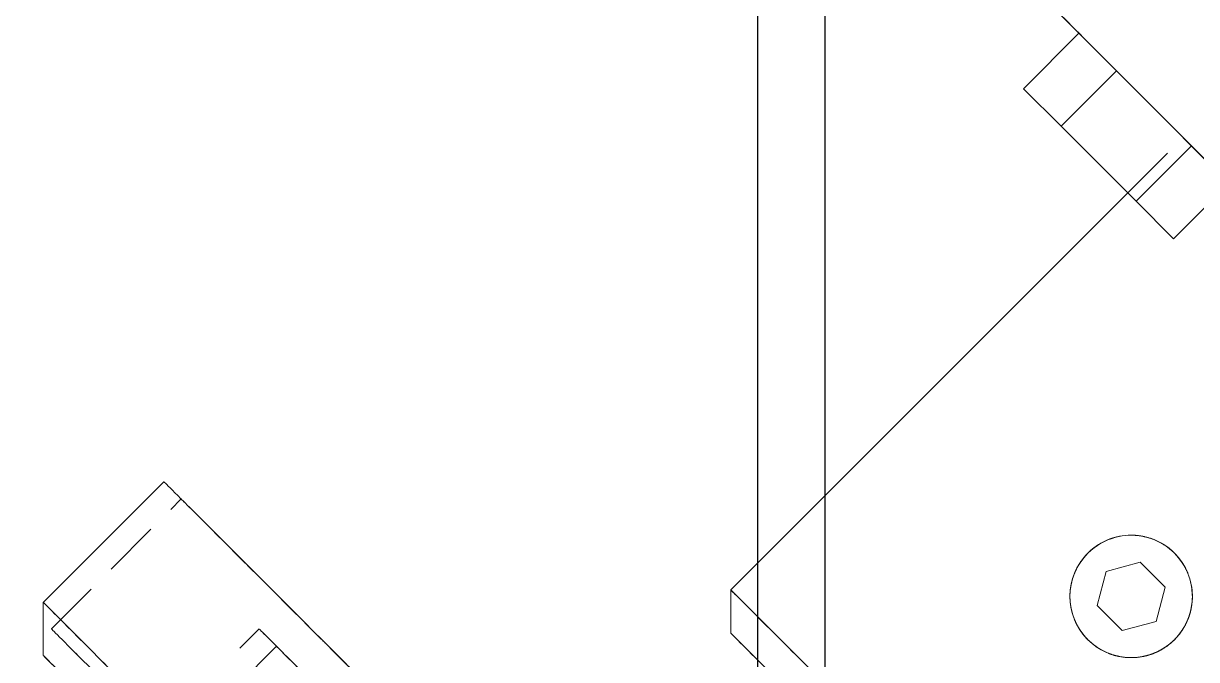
# Model space of a CAD drawing. Header units: millimetres. Extents: x -46397 to 283259, y -8690 to 23983.
# Drawn here: x -39966.4 to -39862.2, y -2237.3 to -2180.9 of the extents above; entities that cross this region are included whole.
import ezdxf

# ---------------------------------------------------------------- set-up
doc = ezdxf.new("R2010")
doc.units = ezdxf.units.MM
doc.linetypes.add('HIDDENX2', pattern=[0.75, 0.5, -0.25])
doc.layers.add('DUONGCHINH', color=7, linetype='Continuous', lineweight=25)

# ---------------------------------------------------------------- blocks, each defined once
blk = doc.blocks.new('A$C87972526')
at = {"color": 5, "linetype": 'Continuous', "lineweight": 0}
blk.add_circle((-3.678081059877539e-13, 2.335036126294988), 655.9984295189377, dxfattribs=at)
blk = doc.blocks.new('ksajd jkajkdqwe')
at = {"color": 2, "linetype": 'Continuous', "lineweight": 0, "ltscale": 10}
for p, q in [((5504.113771234232, -612.6096590904089), (5509.032774929467, -607.6906553951666)), ((5509.032774929467, -607.6906553951738), (5512.360923710017, -611.0187287419357)), ((5510.208980503216, -608.8667389673464), (5562.473394766275, -661.1311532304134)), ((5507.441920014768, -615.9377324371779), (5512.360923710017, -611.0187287419357)), ((5512.360923710017, -611.0187287419357), (5519.017145837337, -617.6749508692482)), ((5507.441574326891, -615.9380781250546), (5504.113500980136, -612.6099293445039)), ((5504.113500980136, -612.6099293445039), (5507.441649760673, -615.9380026912658)), ((5507.441844580986, -615.9378078709595), (5504.113771234232, -612.6096590904089)), ((5504.113771234232, -612.6096590904089), (5507.441920014768, -615.9377324371707)), ((5513.359848273889, -621.8563520720453), (5507.441574326891, -615.9380781250546)), ((5507.441649760673, -615.9380026912803), (5513.359923707671, -621.856276638271)), ((5514.098066708306, -622.594029998272), (5507.441844580986, -615.9378078709595)), ((5507.441920014768, -615.9377324371779), (5514.098142142087, -622.5939545644904)), ((5514.098142142087, -622.5939545644904), (5519.017145837322, -617.6749508692482)), ((5519.017145837337, -617.6749508692482), (5522.345219184092, -621.0030996497989)), ((5478.119971207372, -657.0962291385403), (5513.360118527984, -621.8560818179429)), ((5517.426215488857, -625.9221033450339), (5522.345219184092, -621.0030996497916)), ((5517.426215488857, -625.9221033450339), (5514.098066708306, -622.594029998272)), ((5514.098142142087, -622.5939545644904), (5517.426215488842, -625.9221033450411)), ((5417.064420618204, -658.2014221906683), (5427.777042763249, -647.488800045623)), ((5509.824371737908, -653.8298187217405), (5509.824350424969, -653.829840034672)), ((5509.824623998167, -653.8295664614888), (5509.824602685228, -653.8295877744202)), ((5514.479680926132, -654.6417120983859), (5511.448848550237, -655.4538211858779)), ((5514.479711099644, -654.6416819248733), (5511.448854926653, -655.4537973887744)), ((5516.698421635243, -656.8604528074828), (5514.479680926132, -654.6417120983787)), ((5516.698451808756, -656.8604226339775), (5514.479711099644, -654.6416819248733)), ((5511.448854926653, -655.4537973887744), (5510.636739462745, -658.4846535617797)), ((5478.119971207081, -660.9392007765163), (5478.119971206994, -657.0962291396971)), ((5515.886312547751, -659.8912851834065), (5516.698421635243, -656.8604528074901)), ((5515.886336344847, -659.8912788069828), (5516.698451808756, -656.8604226339775)), ((5417.064420617273, -662.908385034545), (5417.064420617186, -658.2014221937533)), ((5512.855480171842, -660.7033942708839), (5510.636739462745, -658.4846535617797)), ((5512.855480171842, -660.7033942708839), (5515.886336344847, -659.8912788069828)), ((5517.510315012973, -661.5157619946293), (5517.51029370015, -661.5157833074517)), ((5517.510567273348, -661.5155097342612), (5517.510545960526, -661.5155310470835))]:
    blk.add_line(p, q, dxfattribs=at)
at = {"color": 1, "linetype": 'HIDDENX2', "lineweight": 0, "ltscale": 10}
for p, q in [((5512.360578022141, -611.0190744298196), (5509.032504675371, -607.6909256492689)), ((5509.032504675371, -607.6909256492689), (5512.360653455922, -611.0189989960307)), ((5512.360848276236, -611.0188041757245), (5509.032774929467, -607.6906553951738)), ((5562.473002510611, -661.131545486085), (5510.208588247551, -608.867131223018)), ((5519.016800149446, -617.6752965571249), (5512.360578022141, -611.0190744298123)), ((5512.360653455922, -611.018998996038), (5519.016875583227, -617.6752211233505)), ((5519.017070403541, -617.6750263030298), (5512.360848276236, -611.0188041757173)), ((5513.360118527984, -621.8560818179429), (5518.279024813062, -616.9371755328574)), ((5522.344948929996, -621.0033699038939), (5519.016800149431, -617.6752965571321)), ((5519.016875583227, -617.6752211233432), (5522.344948929996, -621.0033699038939)), ((5522.345219184092, -621.0030996497989), (5519.017070403541, -617.675026303037)), ((5514.097796454211, -622.5943002523671), (5513.359848273889, -621.8563520720453)), ((5513.359923707671, -621.856276638271), (5514.097871887992, -622.5942248185928)), ((5517.425945234747, -625.9223735991435), (5514.097796454211, -622.5943002523817)), ((5514.097871887992, -622.5942248185928), (5517.425945234747, -625.9223735991435)), ((5417.785316507317, -660.5549036111441), (5429.314231418044, -649.0259887004175)), ((5514.479437526461, -654.6419554980565), (5511.44858135347, -655.4540709619577)), ((5514.479467699974, -654.6419253245439), (5511.448611526983, -655.454040788445)), ((5514.479467699974, -654.6419253245439), (5514.479437526461, -654.6419554980565)), ((5516.698178235572, -656.860696207168), (5514.479437526461, -654.6419554980638)), ((5516.698208409085, -656.860666033648), (5514.479467699974, -654.6419253245439)), ((5514.479680926132, -654.6417120983859), (5514.479711099644, -654.6416819248733)), ((5511.448581353456, -655.4540709619649), (5510.636465889547, -658.4849271349702)), ((5511.448611526983, -655.454040788445), (5510.636496063074, -658.4848969614503)), ((5511.448824753141, -655.4538275622871), (5510.636709289232, -658.4846837352924)), ((5511.448611526983, -655.454040788445), (5511.44858135347, -655.4540709619577)), ((5511.448824753141, -655.4538275622871), (5511.448854926653, -655.4537973887744)), ((5515.886062771664, -659.8915523801733), (5516.698178235572, -656.860696207168)), ((5515.886092945177, -659.8915222066533), (5516.698208409085, -656.860666033648)), ((5516.698208409085, -656.860666033648), (5516.698178235572, -656.8606962071607)), ((5516.698421635243, -656.8604528074828), (5516.698451808756, -656.8604226339702)), ((5510.636496063074, -658.4848969614576), (5510.636465889562, -658.4849271349702)), ((5512.855206598659, -660.7036678440671), (5510.636465889562, -658.484927134963)), ((5510.636496063074, -658.4848969614576), (5512.855236772171, -660.7036376705618)), ((5510.636709289232, -658.4846837352924), (5510.636739462745, -658.4846535617797)), ((5510.636709289232, -658.4846837352924), (5512.855449998344, -660.7034244443965)), ((5512.855206598659, -660.7036678440671), (5515.886062771664, -659.891552380166)), ((5512.855236772171, -660.7036376705545), (5515.886092945177, -659.8915222066533)), ((5512.855449998344, -660.7034244443965), (5515.886306171335, -659.8913089804954)), ((5515.886092945177, -659.8915222066533), (5515.886062771664, -659.891552380166)), ((5515.886306171335, -659.8913089804954), (5515.886336344847, -659.8912788069828)), ((5429.21595018603, -667.5705337899816), (5436.231580364663, -660.5549036113479)), ((5512.855236772171, -660.7036376705545), (5512.855206598659, -660.7036678440671)), ((5512.855449998344, -660.7034244443965), (5512.855480171856, -660.7033942708839)), ((5428.938836266869, -670.9220250187317), (5437.768769019458, -662.0920922661425))]:
    blk.add_line(p, q, dxfattribs=at)
at = {"color": 2, "linetype": 'Continuous', "lineweight": 0, "ltscale": 10, "extrusion": (-6.003613032357131e-12, -6.00310224365712e-12, -1)}
blk.add_ellipse((5510.208613392126, -608.8671060784362), major_axis=(-3.842971636983934, 3.842971636998526), ratio=6.543006052048038e-06, start_param=-1.259754321442362, end_param=-2.52803999956086e-10, dxfattribs=at)
at = {"color": 2, "linetype": 'Continuous', "lineweight": 0, "ltscale": 10, "extrusion": (-2.391524499754254e-16, 2.391524499513421e-16, -1)}
blk.add_ellipse((5510.208955358612, -608.8667641119499), major_axis=(-3.842971636985244, 3.842971636995537), ratio=6.543009214040473e-06, start_param=1.213133543843354e-07, end_param=1.570796448108251, dxfattribs=at)
at = {"color": 1, "linetype": 'HIDDENX2', "lineweight": 0, "ltscale": 10, "extrusion": (-2.391523398752025e-16, 2.39152560051409e-16, -1)}
blk.add_ellipse((5510.208613392082, -608.867106078509), major_axis=(-3.84297163705363, 3.842971637060803), ratio=6.542988878372567e-06, start_param=-1.570796326791887, end_param=-1.259754321192251, dxfattribs=at)
at = {"color": 1, "linetype": 'HIDDENX2', "lineweight": 0, "ltscale": 10, "extrusion": (-2.391524499757962e-16, 2.391524499510722e-16, -0.9999999999999998)}
blk.add_ellipse((5536.340991506906, -634.9991422267229), major_axis=(18.06196669385136, -18.06196669385137), ratio=6.543008012455753e-06, start_param=1.201766566286625e-07, end_param=3.825859427976181, dxfattribs=at)
at = {"color": 1, "linetype": 'HIDDENX2', "lineweight": 0, "ltscale": 10}
for centre, major_axis, ratio, start_param, end_param in [((5475.814188225602, -695.5259455080193), (-48.03714546236379, 48.03714546238438), 6.543007996211029e-06, -1.201774217918228e-07, 3.141592533412371), ((5513.667322062567, -657.6728116710691), (3.842971880081746, -3.842971393893269), 0.9999999999785946, -0.0245065149833863, 3.14159259033295), ((5513.667322062567, -657.6728116710691), (-3.842971636992961, 3.842971636992965), 0.9999999999785945, 1.634248292236627e-16, 3.096437920100171), ((5496.18193790123, -675.1581958323985), (-18.06196669385189, 18.06196669385493), 6.543008132676963e-06, 6.543043298987833e-06, 3.141586110616996), ((5465.101566080586, -706.23856765305), (-48.03714546237094, 48.03714546237838), 6.5430080198771e-06, 6.543067559782084e-06, 3.141586110641468)]:
    blk.add_ellipse(centre, major_axis=major_axis, ratio=ratio, start_param=start_param, end_param=end_param, dxfattribs=at)
at = {"color": 2, "linetype": 'Continuous', "lineweight": 0, "ltscale": 10}
for centre, major_axis, ratio, start_param, end_param in [((5475.814188225617, -695.525945508012), (48.03714546236893, -48.03714546237924), 6.543007996211379e-06, -1.75838010818552e-10, 3.141592653413955), ((5496.18193790123, -675.1581958323985), (18.06196669385492, -18.0619666938519), 6.543008006630667e-06, -6.543245366863459e-06, 3.141592653352332), ((5465.101566080586, -706.2385676530428), (48.03714546236807, -48.03714546238126), 6.543007957638564e-06, -6.543003681080961e-06, 3.141592653594054), ((5494.260452082759, -677.0796816508772), (-16.14048087533494, 16.1404808753864), 6.543007496317101e-06, 7.136291434012391e-11, 0.7045474185240024), ((5494.260452082774, -677.0796816508554), (16.14048087535702, -16.14048087535733), 6.543008119957398e-06, -0.7045474183805824, 3.141592653662024), ((5513.667322056543, -657.6728116646153), (3.841936076213085, -3.844006931258271), 0.9999999999785949, -0.04488529939234986, -0.02423701766278854), ((5462.748084660125, -708.5920490734968), (-45.68366404187815, 45.68366404187818), 6.543008013683033e-06, 1.68088044482559e-11, 1.352598723849015), ((5462.748084660125, -708.5920490734968), (45.68366404187724, -45.68366404187722), 6.543008022298794e-06, -1.352598723815608, 3.141592653606442)]:
    blk.add_ellipse(centre, major_axis=major_axis, ratio=ratio, start_param=start_param, end_param=end_param, dxfattribs=at)
at = {"color": 1, "linetype": 'HIDDENX2', "lineweight": 0, "ltscale": 10}
for centre, major_axis, ratio in [((5475.814188225617, -695.525945508012), (-46.49995680757597, 46.49995680758099), 6.5430080124093e-06), ((5464.28527331489, -707.0548604187313), (-46.49995680757597, 46.49995680758099), 6.5430080124093e-06), ((5473.508405243469, -697.831728490153), (-37.27682487880057, 37.27682487880459), 6.543008012409299e-06), ((5473.508405243469, -697.831728490153), (-35.73963622400468, 35.73963622400854), 6.543008012409299e-06)]:
    blk.add_ellipse(centre, major_axis=major_axis, ratio=ratio, dxfattribs=at)
at = {"color": 2, "linetype": 'Continuous', "lineweight": 0, "ltscale": 10}
blk.add_ellipse((5513.66759563575, -657.6725380978786), major_axis=(-3.842971636989748, 3.842971636990162), ratio=0.9999999999785946, dxfattribs=at)
at = {"color": 1, "linetype": 'HIDDENX2', "lineweight": 0, "ltscale": 10}
for points, knots in [([(5516.850871210627, -662.077491970489), (5517.084546237369, -661.9084539687864), (5517.306094291358, -661.7198149459836), (5517.760016371336, -661.2662672225887), (5517.98590307933, -660.99181561793), (5518.385157089549, -660.3945764866038), (5518.552894787077, -660.0798014262799), (5518.756209118263, -659.5889500793163), (5518.81603804628, -659.4219443546934), (5518.919536249785, -659.0810037346708), (5518.963239047007, -658.9064673756255), (5519.067204835243, -658.3832868413336), (5519.101810638182, -658.031852465825), (5519.102434396889, -657.3233052258328), (5519.067344189578, -656.9642893927702), (5518.929935022068, -656.2702550316134), (5518.82801349333, -655.9315295014202), (5518.555614848374, -655.2708532032228), (5518.386583546642, -654.9540988932675), (5517.993400091946, -654.3640532412936), (5517.766365566349, -654.0862105292362), (5517.259319568402, -653.5784961809876), (5516.984613678214, -653.3532121208153), (5516.39404640568, -652.958118362414), (5516.074565616349, -652.7872675735742), (5515.418044900172, -652.5154556519664), (5515.079514721321, -652.4126334534484), (5514.556022985998, -652.308207519778), (5514.378172948651, -652.2817641064211), (5514.024356157897, -652.2468353549228), (5513.847643055808, -652.2381323532644), (5513.317993555887, -652.2377665132552), (5512.964583442445, -652.2717741840205), (5512.262634689119, -652.4105052085832), (5511.923755080366, -652.5131311722979), (5511.269146446401, -652.7829195231787), (5510.950408851961, -652.9523053399424), (5510.35537016661, -653.3489557056345), (5510.079039203207, -653.5751512564419), (5509.824371738505, -653.8298187211366)], [0.01488503739189216, 0.01488503739189216, 0.01488503739189216, 0.01488503739189216, 0.01567504898108966, 0.01567504898108966, 0.01665473954240778, 0.01665473954240778, 0.0176344301037259, 0.0176344301037259, 0.01812427538438497, 0.01812427538438497, 0.01861412066504405, 0.01861412066504405, 0.0195938112263622, 0.0195938112263622, 0.02057350178768035, 0.02057350178768035, 0.02155319234899851, 0.02155319234899851, 0.02253288291031666, 0.02253288291031666, 0.02351257347163482, 0.02351257347163482, 0.02449226403295297, 0.02449226403295297, 0.02547195459427112, 0.02547195459427112, 0.02645164515558928, 0.02645164515558928, 0.02694149043624836, 0.02694149043624836, 0.02743133571690743, 0.02743133571690743, 0.02841102627822556, 0.02841102627822556, 0.02939071683954369, 0.02939071683954369, 0.03037040740086181, 0.03037040740086181, 0.03135009796217994, 0.03135009796217994, 0.03135009796217994, 0.03135009796217994]), ([(5509.824371738505, -653.8298187211366), (5509.569704273817, -654.0844861858385), (5509.344505444606, -654.3598108622572), (5509.091480602467, -654.7387639877742), (5509.03765114132, -654.8245335624341), (5508.986158578075, -654.9119058698014)], [0, 0, 0, 0, 0.000979690561318095, 0.000979690561318095, 0.00125811373651714, 0.00125811373651714, 0.00125811373651714, 0.00125811373651714]), ([(5509.107026916143, -654.716514593394), (5509.119698948911, -654.6969572044653), (5509.132495317608, -654.6774863558129), (5509.343739670323, -654.3605862019211), (5509.569935221123, -654.0842552385255), (5509.824602685825, -653.8295877738236)], [0.03030658903649551, 0.03030658903649551, 0.03030658903649551, 0.03030658903649551, 0.03037040740086181, 0.03037040740086181, 0.03135009796217994, 0.03135009796217994, 0.03135009796217994, 0.03135009796217994]), ([(5508.287559096265, -658.4419981932332), (5508.2763374676, -658.3635567912023), (5508.266827828338, -658.284926114571), (5508.241619319611, -658.0295721932233), (5508.232916317938, -657.8528590911118), (5508.232550477929, -657.3232095912061), (5508.266558148694, -656.969799477756), (5508.405289173272, -656.2678507244308), (5508.507915136986, -655.9289711156852), (5508.654681965709, -655.5728592488848), (5508.666821810766, -655.544118061738), (5508.679225061962, -655.5154518632079)], [0.02672428101208977, 0.02672428101208977, 0.02672428101208977, 0.02672428101208977, 0.02694149043624836, 0.02694149043624836, 0.02743133571690743, 0.02743133571690743, 0.02841102627822556, 0.02841102627822556, 0.02939071683954369, 0.02939071683954369, 0.02947694388634281, 0.02947694388634281, 0.02947694388634281, 0.02947694388634281]), ([(5508.802578723698, -655.2500238639658), (5508.745676040882, -655.3642114972353), (5508.692799476004, -655.4803213690064), (5508.644275412662, -655.5977837032877), (5508.644262366448, -655.5978152851202), (5508.64424932054, -655.59784686704)], [0.001609768695944107, 0.001609768695944107, 0.001609768695944107, 0.001609768695944107, 0.00195938112263619, 0.00195938112263619, 0.001959475147166179, 0.001959475147166179, 0.001959475147166179, 0.001959475147166179]), ([(5508.336808641616, -656.6134185389272), (5508.267653011862, -656.9613946743301), (5508.232517792349, -657.3200906752935), (5508.2326010986, -658.0268101078217), (5508.266760190629, -658.3786117366507), (5508.405603776497, -659.079412282157), (5508.509213548881, -659.4208678176764), (5508.711852265085, -659.9113837743679), (5508.787422446025, -660.0717456264355), (5508.954946293874, -660.3860781368456), (5509.047512229299, -660.5409059369448), (5509.345544092328, -660.987463641697), (5509.570785161384, -661.2618778853538), (5510.073345090379, -661.7650409389352), (5510.353942447313, -661.9953885096655), (5510.945745835226, -662.3904576067324), (5511.258434911375, -662.5576018556347), (5511.752956893848, -662.7623727950303), (5511.922579394944, -662.8229701714698), (5512.263191655584, -662.926066328222), (5512.435016832314, -662.9689672598287), (5512.95502307995, -663.0722724101105), (5513.309621794324, -663.1075204685366), (5514.023418386729, -663.1076280634187), (5514.375113491289, -663.0728778768133), (5515.068785191717, -662.9356621821679), (5515.414429205528, -662.8313640290033), (5515.742913732043, -662.695625420998)], [0.002939156676199356, 0.002939156676199356, 0.002939156676199356, 0.002939156676199356, 0.00391876224527238, 0.00391876224527238, 0.004898452806590474, 0.004898452806590474, 0.005878143367908569, 0.005878143367908569, 0.006367988648567617, 0.006367988648567617, 0.006857833929226663, 0.006857833929226663, 0.007837524490544766, 0.007837524490544766, 0.008817215051862868, 0.008817215051862868, 0.00979690561318097, 0.00979690561318097, 0.01028675089384003, 0.01028675089384003, 0.01077659617449908, 0.01077659617449908, 0.0117562867358172, 0.0117562867358172, 0.01273597729713532, 0.01273597729713532, 0.01371558735006179, 0.01371558735006179, 0.01371558735006179, 0.01371558735006179]), ([(5510.104472936029, -661.7763191143202), (5510.0092416103, -661.6936448988962), (5509.91669679551, -661.607500183174), (5509.573280145676, -661.2645356037209), (5509.347996085504, -660.9898297135259), (5509.127346465772, -660.6600132045604), (5509.104608844136, -660.6251493905764), (5509.082249535131, -660.5899792955205)], [0.02316694379487368, 0.02316694379487368, 0.02316694379487368, 0.02316694379487368, 0.02351257347163482, 0.02351257347163482, 0.02449226403295297, 0.02449226403295297, 0.02460683702411826, 0.02460683702411826, 0.02460683702411826, 0.02460683702411826]), ([(5517.510901792775, -661.5151751857155), (5517.260155531811, -661.7659694507928), (5516.986112354571, -661.9914448263115), (5516.3893604513, -662.390373124861), (5516.074585390976, -662.5581108223886), (5515.583734044005, -662.7614251535596), (5515.416728319367, -662.8212540815911), (5515.075787699374, -662.9247522850964), (5514.901251340299, -662.9684550823257), (5514.378070806022, -663.0724208705468), (5514.026636430499, -663.1070266735077), (5513.318089190507, -663.1076504322153), (5512.959073357459, -663.0725602249039), (5512.265038996295, -662.9351510573869), (5511.926313466101, -662.8332295286417), (5511.525001252434, -662.6677674052079), (5511.454654241126, -662.6369890239256), (5511.38501509116, -662.6047473454418)], [0.01567664744537927, 0.01567664744537927, 0.01567664744537927, 0.01567664744537927, 0.01665473954240778, 0.01665473954240778, 0.0176344301037259, 0.0176344301037259, 0.01812427538438497, 0.01812427538438497, 0.01861412066504405, 0.01861412066504405, 0.0195938112263622, 0.0195938112263622, 0.02057350178768035, 0.02057350178768035, 0.02155319234899851, 0.02155319234899851, 0.02176368157448507, 0.02176368157448507, 0.02176368157448507, 0.02176368157448507]), ([(5516.004812870917, -662.5792684772422), (5516.238603782607, -662.4679391781427), (5516.463856817267, -662.3401422613714), (5516.735174110159, -662.1593908796748), (5516.789246156652, -662.1219080644695), (5516.842689531099, -662.0833989275815)], [0.01397938850418848, 0.01397938850418848, 0.01397938850418848, 0.01397938850418848, 0.01469535841977155, 0.01469535841977155, 0.01487582271454239, 0.01487582271454239, 0.01487582271454239, 0.01487582271454239])]:
    blk.add_open_spline(points, degree=3, knots=knots, dxfattribs=at)
at = {"color": 2, "linetype": 'Continuous', "lineweight": 0, "ltscale": 10}
for points, knots in [([(5509.824602685825, -653.8295877738236), (5510.079270150512, -653.574920309129), (5510.354594826946, -653.3497214799171), (5510.944774855132, -652.9556616387016), (5511.26346940815, -652.7854429843027), (5511.632898593758, -652.6328306144386), (5511.673403095105, -652.6166619817194), (5511.714049704227, -652.6009978684559)], [0, 0, 0, 0, 0.000979690561318095, 0.000979690561318095, 0.00195938112263619, 0.00195938112263619, 0.002079547551765901, 0.002079547551765901, 0.002079547551765901, 0.002079547551765901]), ([(5512.459326460652, -652.373769598922), (5512.508727282664, -652.3625138420865), (5512.558322379133, -652.3519385867875), (5512.956116396832, -652.2728751442227), (5513.314843983215, -652.2377338240584), (5513.727703729877, -652.2377824908798), (5513.787143847541, -652.238756255112), (5513.846540201572, -652.2407022344595)], [0.002798905799232684, 0.002798905799232684, 0.002798905799232684, 0.002798905799232684, 0.002939071683954284, 0.002939071683954284, 0.00391876224527238, 0.00391876224527238, 0.0040836765536927, 0.0040836765536927, 0.0040836765536927, 0.0040836765536927]), ([(5514.538152815599, -652.3079325950201), (5514.60007814219, -652.3179937239946), (5514.661958879806, -652.329146767126), (5515.074196246846, -652.4108198118082), (5515.415651782358, -652.5144295841927), (5515.906167739056, -652.7170683003968), (5516.066529591131, -652.7926384813362), (5516.380862101534, -652.9601623291782), (5516.535689901633, -653.0527282646107), (5516.743939938344, -653.1917139897595), (5516.802410258184, -653.2324127713763), (5516.859957068373, -653.2741644793822)], [0.004725561338387446, 0.004725561338387446, 0.004725561338387446, 0.004725561338387446, 0.004898452806590474, 0.004898452806590474, 0.005878143367908569, 0.005878143367908569, 0.006367988648567617, 0.006367988648567617, 0.006857833929226663, 0.006857833929226663, 0.007053299616827189, 0.007053299616827189, 0.007053299616827189, 0.007053299616827189]), ([(5517.353233850023, -653.678425811322), (5517.405834946985, -653.7269822845736), (5517.457503536338, -653.776602140835), (5517.759824903624, -654.078561125705), (5517.990172474354, -654.3591584826244), (5518.226927124662, -654.7138108844409), (5518.264949200326, -654.7732233732858), (5518.301771371465, -654.8332992465838)], [0.007639937078394683, 0.007639937078394683, 0.007639937078394683, 0.007639937078394683, 0.007837524490544766, 0.007837524490544766, 0.008817215051862868, 0.008817215051862868, 0.009011730714117375, 0.009011730714117375, 0.009011730714117375, 0.009011730714117375]), ([(5508.64424932054, -655.59784686704), (5508.508330322729, -655.9268837748131), (5508.405987537961, -656.2653568994391), (5508.336820641998, -656.6133581569992), (5508.336814641676, -656.6133883479232), (5508.336808641616, -656.6134185389272)], [0.001959475147166179, 0.001959475147166179, 0.001959475147166179, 0.001959475147166179, 0.002939071683954284, 0.002939071683954284, 0.002939156676199356, 0.002939156676199356, 0.002939156676199356, 0.002939156676199356]), ([(5518.605724186185, -655.4027917632155), (5518.634608166627, -655.4656627792173), (5518.662333954067, -655.5291757776757), (5518.757156759719, -655.7581729291741), (5518.817754136166, -655.9277954302705), (5518.92085029291, -656.2684076908953), (5518.96375122451, -656.4402328676259), (5519.067056374799, -656.9602391152547), (5519.102304433225, -657.3148378296354), (5519.102366932624, -657.7294658994177), (5519.101465009269, -657.7870595346211), (5519.099656453691, -657.8445185473646)], [0.009606256327875519, 0.009606256327875519, 0.009606256327875519, 0.009606256327875519, 0.00979690561318097, 0.00979690561318097, 0.01028675089384003, 0.01028675089384003, 0.01077659617449908, 0.01077659617449908, 0.0117562867358172, 0.0117562867358172, 0.01191475573072974, 0.01191475573072974, 0.01191475573072974, 0.01191475573072974]), ([(5509.082249535131, -660.5899792955205), (5508.913418898184, -660.3244169943827), (5508.76615758863, -660.0413922125989), (5508.510239616648, -659.4232609354912), (5508.407417418144, -659.0847307566399), (5508.318426492071, -658.6386153840539), (5508.301644204912, -658.5404558863628), (5508.287559096265, -658.4419981932332)], [0.02460683702411826, 0.02460683702411826, 0.02460683702411826, 0.02460683702411826, 0.02547195459427112, 0.02547195459427112, 0.02645164515558928, 0.02645164515558928, 0.02672428101208977, 0.02672428101208977, 0.02672428101208977, 0.02672428101208977]), ([(5519.027449723158, -658.5718857317732), (5519.018736659913, -658.6237586172828), (5519.009269438291, -658.6755228550936), (5518.930440508615, -659.0740297302581), (5518.826130850139, -659.4197020537357), (5518.674581974832, -659.786429977761), (5518.658371617872, -659.8244329895277), (5518.64174444745, -659.8622197195544)], [0.01259007088684263, 0.01259007088684263, 0.01259007088684263, 0.01259007088684263, 0.01273597729713532, 0.01273597729713532, 0.01371566785845343, 0.01371566785845343, 0.01382964660831973, 0.01382964660831973, 0.01382964660831973, 0.01382964660831973]), ([(5518.241212816094, -660.6083323504098), (5518.224562162795, -660.6342652540005), (5518.207678790815, -660.6600779189429), (5517.993023863848, -660.9822862093678), (5517.763210743986, -661.2626583693162), (5517.51172130357, -661.5143553881825), (5517.511311579292, -661.5147653207567), (5517.510901792775, -661.5151751857155)], [0.01461047056321826, 0.01461047056321826, 0.01461047056321826, 0.01461047056321826, 0.01469535841977155, 0.01469535841977155, 0.01567504898108966, 0.01567504898108966, 0.01567664744537927, 0.01567664744537927, 0.01567664744537927, 0.01567664744537927]), ([(5511.38501509116, -662.6047473454418), (5511.130529252026, -662.4869249623697), (5510.885496388189, -662.3495613058584), (5510.462919707134, -662.0679726545821), (5510.279175696487, -661.9279857381224), (5510.104472936029, -661.7763191143202)], [0.02176368157448507, 0.02176368157448507, 0.02176368157448507, 0.02176368157448507, 0.02253288291031666, 0.02253288291031666, 0.02316694379487368, 0.02316694379487368, 0.02316694379487368, 0.02316694379487368]), ([(5515.742913732043, -662.695625420998), (5515.742940728262, -662.6956142654416), (5515.742967724349, -662.6956031096814), (5515.831425221157, -662.6590483962899), (5515.918698232781, -662.6202755559024), (5516.004812870917, -662.5792684772422)], [0.01371558735006179, 0.01371558735006179, 0.01371558735006179, 0.01371558735006179, 0.01371566785845343, 0.01371566785845343, 0.01397938850418848, 0.01397938850418848, 0.01397938850418848, 0.01397938850418848])]:
    blk.add_open_spline(points, degree=3, knots=knots, dxfattribs=at)
at = {"color": 1, "linetype": 'HIDDENX2', "lineweight": 0, "ltscale": 10}
for points in [[(5511.714049704227, -652.6009978684559), (5511.957374513935, -652.5072270112904), (5512.20579195171, -652.43153630535), (5512.459326460652, -652.373769598922)], [(5513.846540201572, -652.2407022344595), (5514.077724604474, -652.2482764379491), (5514.308246011438, -652.2705791867082), (5514.538152815599, -652.3079325950201)], [(5516.859957068373, -653.2741644793822), (5517.03266827442, -653.3994709529032), (5517.197061077386, -653.5342615353328), (5517.353233850023, -653.678425811322)], [(5508.970924895984, -654.9379182033334), (5508.917138765304, -655.0303448512385), (5508.865967863938, -655.1245187531493), (5508.817612959669, -655.2200842151395)], [(5518.301771371465, -654.8332992465838), (5518.414316159062, -655.0169175991067), (5518.515651641865, -655.2067331768084), (5518.605724186185, -655.4027917632155)], [(5519.099656453691, -657.8445185473646), (5519.091949299414, -658.0893799613294), (5519.067777380216, -658.3317965834466), (5519.027449723158, -658.5718857317732)], [(5518.64174444745, -659.8622197195544), (5518.527838188747, -660.121081867317), (5518.39437051717, -660.3697937281285), (5518.241212816094, -660.6083323504098)]]:
    blk.add_open_spline(points, degree=3, dxfattribs=at)
at = {"color": 2, "linetype": 'Continuous', "lineweight": 0, "ltscale": 10}
for points in [[(5508.679225061962, -655.5154518632079), (5508.798564614714, -655.2396361711907), (5508.942289216691, -654.9707626149137), (5509.107026916143, -654.716514593394)], [(5508.817612959669, -655.2200842151395), (5508.812570853916, -655.2300491023015), (5508.807559366047, -655.2400291196717), (5508.802578723698, -655.2500238639658)], [(5508.986158578075, -654.9119058698014), (5508.981057696539, -654.9205610184616), (5508.97597974696, -654.9292318947226), (5508.970924895984, -654.9379182033334)], [(5516.842689531099, -662.0833989275815), (5516.845418400291, -662.0814326146827), (5516.848145630385, -662.0794636259269), (5516.850871210627, -662.077491970489)]]:
    blk.add_open_spline(points, degree=3, dxfattribs=at)
blk = doc.blocks.new('SD2-3')
at = {"layer": 'DUONGCHINH'}
for p, q in [((97.00000000002638, -33.23169027890253), (97.00000000002638, 268.5000340611005)), ((103.0000000000264, -33.23169027890253), (103.0000000000264, 268.5000340611005))]:
    blk.add_line(p, q, dxfattribs=at)

msp = doc.modelspace()

# ---------------------------------------------------------------- block references
for name, p in [('SD2-3', (-39998.21132593093, -2422.497417837611, -1.499105149170217)), ('A$C87972526', (-40379.37869119909, -1576.330868388398, -1.499105149170839)), ('ksajd jkajkdqwe', (-45381.71217581083, -1574.048907122643, -1.499105149170044))]:
    msp.add_blockref(name, p)

doc.saveas('drawing.dxf')
